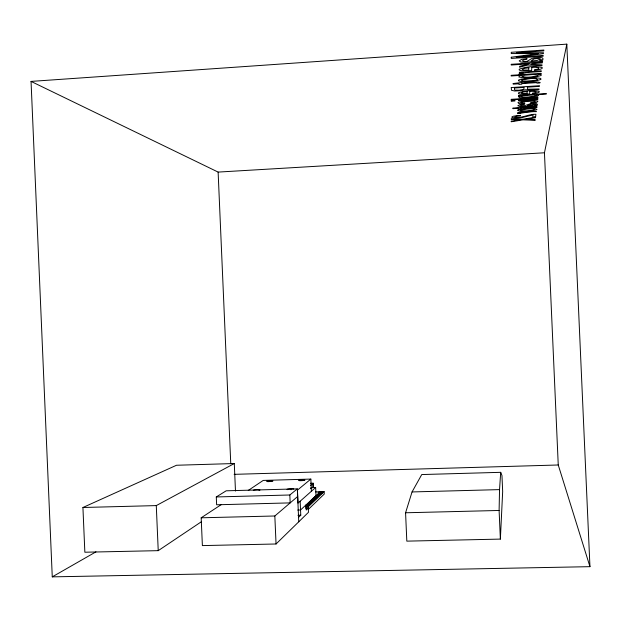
<?xml version="1.0" encoding="UTF-8"?>
<svg xmlns="http://www.w3.org/2000/svg" width="621" height="621" viewBox="0 0 621 621"><rect width="100%" height="100%" fill="white"/><g stroke="black" fill="none" stroke-linecap="round" stroke-linejoin="round"><path stroke-width="0.93" d="M500.371 539.098L499.105 510.47L499.54 489.612L500.697 472.325L421.752 474.553L412.049 491.941L405.575 512.775L406.817 541.139L500.371 539.098L502.668 491.529L501.962 475.523L500.697 472.325M589.95 566.67L558.248 464.989L544.446 152.782L566.81 44.138L31.05 81.405L52.265 576.862L589.95 566.67L566.81 44.138M221.278 504.601L201.181 517.798L202.384 545.595L276.05 543.988L308.458 512.317L308.241 506.798L324.162 491.685L324.263 494.06L308.35 509.375M298.561 517.34L300.774 515.22L300.168 501.217M297.707 510.074L300.548 509.996L315.996 495.636L315.647 487.501L298.01 503.126L297.443 490.116L310.857 479.078L311.385 491.273M311.983 487.927L313.318 486.771L313.163 483.216L310.391 483.293M201.181 517.798L274.831 515.989L297.653 496.505M310.5 485.49L313.163 483.216M289.828 494.991L290.178 502.886L216.628 504.788L216.287 496.955L289.828 494.991L297.319 488.874L298.755 521.803M235.475 491.079L234.288 463.53L176.511 465.253L82.927 507.497L84.852 552.224L158.231 550.656L201.414 521.718M248.26 490.443L263.203 480.421L310.857 479.078M216.287 496.955L226.191 490.807L297.319 488.874M52.265 576.862L95.952 551.852M82.927 507.497L156.282 505.595L234.288 463.53M305.726 505.424L308.901 505.409L305.99 505.773M522.463 109.521C546.565 106.936 528.518 112.96 520.406 110.096A4.231 0.66 -3.8 0 1 522.463 109.521M306.075 506.62L307.55 506.2L305.617 505.999M31.05 81.405L218.126 172.087L544.446 152.782M234.133 474.343L558.248 464.989M310.966 487.625L315.647 487.501M315.623 491.917L324.162 491.685M412.049 491.941L499.54 489.612M305.47 506.868L308.241 506.798M305.532 508.125L308.28 508.056L306.215 510.027L305.99 504.943M297.933 515.29L300.774 515.22M405.575 512.775L499.105 510.47M312.829 483.58L312.961 486.608M274.831 515.989L276.05 543.988M218.126 172.087L230.764 463.771M156.282 505.595L158.231 550.656M253.29 490.272A3.361 0.427 -3.1 0 1 258.072 489.721A3.361 0.427 -3.1 0 1 259.104 490.334M291.567 489.612A3.361 0.435 -2.9 0 1 290.713 489.682M287.655 489.651A3.361 0.435 -2.9 0 1 289.254 488.913A3.361 0.435 -2.9 0 1 293.756 489.061M310.741 488.246A3.121 0.404 -2.8 0 1 310.741 488.649M511.254 121.196L511.254 121.77L522.975 119.837L535.178 120.334L535.255 119.729L525.444 119.379L535.504 117.749L535.574 117.144L523.014 119.232L511.254 118.751L511.254 119.372L520.468 119.713L511.254 121.196M511.254 100.68L511.254 101.215L514.925 100.982L514.933 100.439L511.254 100.68M511.254 99.337L511.254 99.872L537.926 98.149L537.988 97.606L511.254 99.337M511.254 87.569L511.487 90.301L514.7 91L520.98 90.713L525.374 89.797L538.958 89.766L539.059 88.966L527.664 89.238L527.299 87.181L539.377 86.389L539.463 85.714L511.254 87.569M511.254 64.312L511.254 65.011L529.247 63.792L519.583 66.3L519.552 67.215L528.029 65.011L541.923 65.795L542.032 64.871L530.808 64.297L533.773 63.482L542.28 62.907L542.366 62.201L511.254 64.312M511.262 57.233L511.262 58.436L543.103 56.255L543.204 55.44L516.245 57.303L543.422 53.623L543.53 52.754L516.338 52.769L543.763 50.899L543.864 50.045L511.262 52.296L511.262 53.569L538.485 53.546L511.262 57.233M512.977 108.155L512.969 108.659L518.162 108.326L518.147 108.799L520.701 108.636L520.716 108.163L533.703 107.363L534.285 107.775L537.095 107.216L534.743 106.804L520.74 107.666L520.763 107.262L512.977 108.155M513.187 83.532L513.179 84.161L518.993 83.781L518.97 84.363L521.826 84.177L521.85 83.587L536.381 82.663L537.033 83.175L539.796 82.989L540.185 82.492L537.561 81.964L521.881 82.958L521.904 82.453L513.187 83.532M514.522 88.019L514.498 89.626L515.057 90.115L519.094 90.224L523.744 89.339L524.116 87.39L514.522 88.019M518.03 112.362L518.015 112.812L521.159 112.618C509.468 115.591 529.961 110.973 536.249 111.687L536.311 111.206L518.03 112.362M518.527 100.206L518.512 100.749L537.755 99.507L537.825 98.964L518.527 100.206M518.698 95.316L518.675 95.859L521.291 95.688L518.356 96.55C519.195 98.956 525.358 97.287 527.85 97.613C530.839 96.791 537.235 97.978 538.702 95.192L536.14 94.741L546.27 94.082L546.356 93.523L518.698 95.316M519.381 72.292L519.358 72.936L523.13 72.688L519.241 73.666L518.931 74.279L522.781 74.023L523.154 73.325L526.437 72.564L541.217 71.508L541.302 70.817L519.381 72.292M520.39 115.366L520.367 115.832C519.086 116.259 514.654 115.638 514.832 117.222C522.098 118.502 528.657 113.899 535.923 114.295L535.62 116.81L532.795 116.989L533.012 114.994C526.111 116.205 518.993 119.387 511.921 117.416L511.999 116.771L513.746 116.135L520.39 115.366M524.085 104.165L524.054 104.646L520.817 105.197L520.639 105.857C525.801 107.045 533.408 100.307 537.545 104.444L534.549 105.384L537.134 105.461L537.033 106.036L520.631 106.672L517.798 105.741L520.018 104.639L524.085 104.165M526.872 58.568L526.833 59.282L522.89 60.058L522.665 61.029C527.501 63.567 529.721 58.172 534.029 57.947C536.381 58.056 543.096 56.185 543.228 59.135L539.564 60.493L542.7 60.633L542.56 61.487L522.649 62.232L520.701 61.999L519.21 60.835L521.919 59.22L526.872 58.568M524.737 103.094L524.698 103.598C522.967 103.265 518.364 104.639 517.984 102.496C524.264 100.486 531.452 99.927 537.933 101.138L536.986 102.193A6.59 1.063 -3.9 0 1 533.897 102.861L530.606 103.218L530.652 102.713L534.021 102.24L535.201 101.448A3.967 0.637 -3.9 0 0 533.4 101.138L523.713 101.704L520.67 102.612L524.737 103.094M527.151 91.66L527.012 93.554C519.785 94.439 519.645 91.729 527.151 91.66M528.859 67.774L528.688 70.095L523.689 70.064L522.222 69.381L524.108 68.442L528.859 67.774M529.837 91.466L529.628 93.957L520.328 94.074L518.465 93.554L518.426 92.863C524.947 90.65 532.554 89.975 539.292 91.45L539.059 92.234L536.963 93.01L532.267 93.74L532.321 93.181C540.317 92.25 534.246 90.511 529.837 91.466M531.832 67.549L531.576 70.608L521.298 70.701L519.234 70.057L519.195 69.21C526.321 66.548 534.898 65.733 542.296 67.588L542.032 68.551L539.703 69.49L534.502 70.352L534.565 69.668C543.344 68.636 536.878 66.385 531.832 67.549M322.245 492.802L318.915 493.004L322.245 492.802M322.509 492.104L318.239 492.368L322.509 492.104M540.992 73.332L540.914 73.953L538.143 74.14L541.209 74.675L541.194 75.467C534.176 77.695 526.041 78.603 518.83 76.981L519.505 75.941L521.896 75.257L511.153 75.979L511.153 75.327L540.992 73.332M321.352 493.641L318.006 493.85L321.352 493.641M320.444 494.495L317.083 494.704L320.444 494.495M319.536 495.356L316.159 495.566L319.536 495.356M318.612 496.226L315.22 496.443L318.612 496.226M317.688 497.103L314.273 497.32L317.688 497.103M316.749 497.995L313.318 498.205L316.749 497.995M315.802 498.888L312.355 499.105L315.802 498.888M314.847 499.789L311.385 500.006L314.847 499.789M313.877 500.705L310.399 500.922L313.877 500.705M312.906 501.628L309.405 501.846L312.906 501.628M311.921 502.56L308.404 502.777L311.921 502.56M310.927 503.499L307.387 503.716L310.927 503.499M309.918 504.446L306.37 504.671L309.918 504.446M321.771 492.833L319.404 492.927L321.771 492.833M320.871 493.679L318.48 493.819L320.871 493.679M319.97 494.533L317.579 494.627L319.97 494.533M319.054 495.395L316.632 495.535L319.054 495.395M318.131 496.264L315.716 496.358L318.131 496.264M317.199 497.142L314.762 497.281L317.199 497.142M316.26 498.026L313.807 498.174L316.26 498.026M315.313 498.927L312.844 499.067L315.313 498.927M314.35 499.827L311.874 499.975L314.35 499.827M313.388 500.743L310.896 500.883L313.388 500.743M312.41 501.659L309.902 501.807L312.41 501.659M311.424 502.591L308.901 502.738L311.424 502.591M310.422 503.538L307.892 503.685L310.422 503.538M309.413 504.485L306.89 504.586L309.413 504.485M308.396 505.447L305.842 505.595L308.396 505.447M272.798 480.972C264.911 482.897 264.336 480.01 272.798 480.972M518.698 80.179L518.651 80.924C525.739 82.671 533.913 81.817 540.79 79.457L541.054 78.999L540.402 78.339L536.645 77.835L521.702 79.061A8.756 1.56 -4.1 0 0 518.698 80.179M522.028 76.127C525.894 78.285 533.292 76.756 538.081 75.506L537.429 74.699L532.608 74.543L524.846 75.219L522.028 76.127M521.756 80.078L522.292 80.87L526.577 81.079L535.209 80.319L537.778 79.573C535.434 76.841 527.92 79.434 524.124 79.341A4.852 0.869 -4 0 0 521.756 80.078M517.743 110.189C522.145 112.89 531.467 110.973 537.002 109.529C533.765 106.626 525.141 109.133 520.359 109.319A7.631 1.188 -3.8 0 0 517.743 110.189M540.262 59.018L537.118 60.47L530.955 61.044L534.06 58.832L538.228 58.413L540.262 59.018M536.024 95.634L534.013 96.402L528.207 97.031L522.773 97.14L520.98 96.604L522.944 95.82L529.154 95.176L534.37 95.083L536.024 95.634M535.1 104.382L532.531 105.384L527.462 105.811L529.992 104.297L535.1 104.382M299.959 480.67A3.19 0.388 -2.8 0 0 304.934 480.142A3.19 0.388 -2.8 0 0 300.393 479.979A3.19 0.388 -2.8 0 0 299.959 480.67"/></g></svg>
